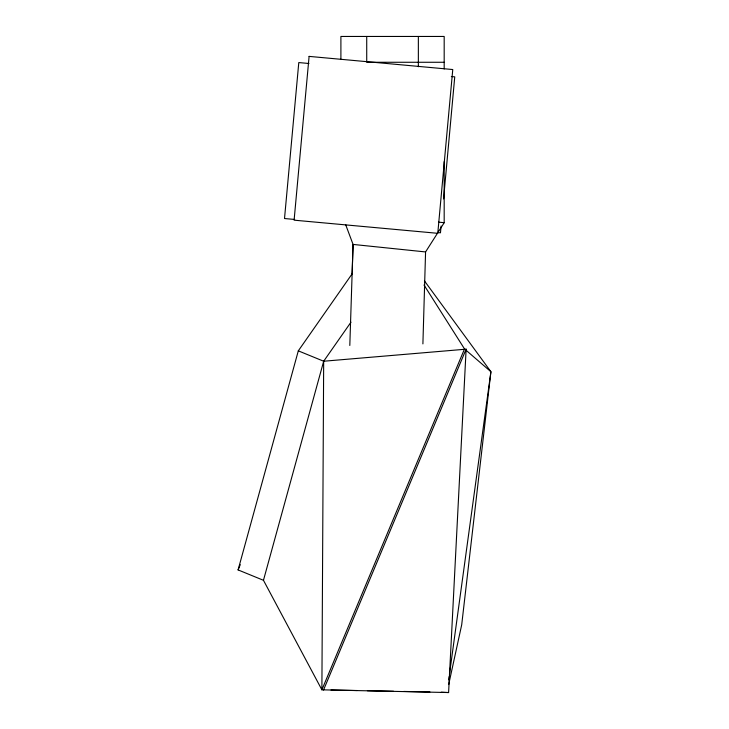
<?xml version="1.0" encoding="UTF-8"?>
<svg xmlns="http://www.w3.org/2000/svg" width="729" height="729" viewBox="0 0 729 729"><rect width="100%" height="100%" fill="white"/><g stroke="black" fill="none" stroke-linecap="round" stroke-linejoin="round"><path stroke-width="1.09" d="M350.959 322.2L323.676 361.229L321.89 689.825L448.599 692.55L466.123 349.173L323.676 361.229L298.307 350.849L238.091 569.914L263.461 580.293L321.89 689.825L464.51 348.927L424.005 285.012M422.902 343.897L425.572 251.933L444.18 222.719L444.18 161.628M352.143 273.94L353.064 244.425L345.61 224.559M349.811 345.473L353.064 244.425L425.572 251.933M441.091 226.026L440.471 232.806L438.211 232.597M443.578 198.899L454.75 76.846L451.36 76.536M448.681 679.929L449.146 676.558M449.456 674.307L490.909 371.717L424.451 280.902M448.681 684.558L461.703 624.78L490.909 371.717L464.51 348.927M263.461 580.293L323.676 361.229M238.091 569.914L240.278 564.665M323.503 690.071L466.123 349.173M298.307 350.849L352.216 273.721M444.18 62.266L366.723 62.266L366.723 36.45M330.984 690.008L357.146 690.527M367.38 690.727L393.542 691.247M403.775 691.447L429.928 691.967M441.3 692.195L448.599 692.55M308.959 63.496L298.79 62.566L284.51 218.527L294.68 219.456M438.566 222.135L444.18 222.719M444.18 69L444.18 36.45L340.899 36.45L340.899 58.903M418.355 36.45L418.355 66.758M309.105 56.388L294.106 220.167L437.774 233.316L452.764 69.537L309.105 56.388"/></g></svg>
